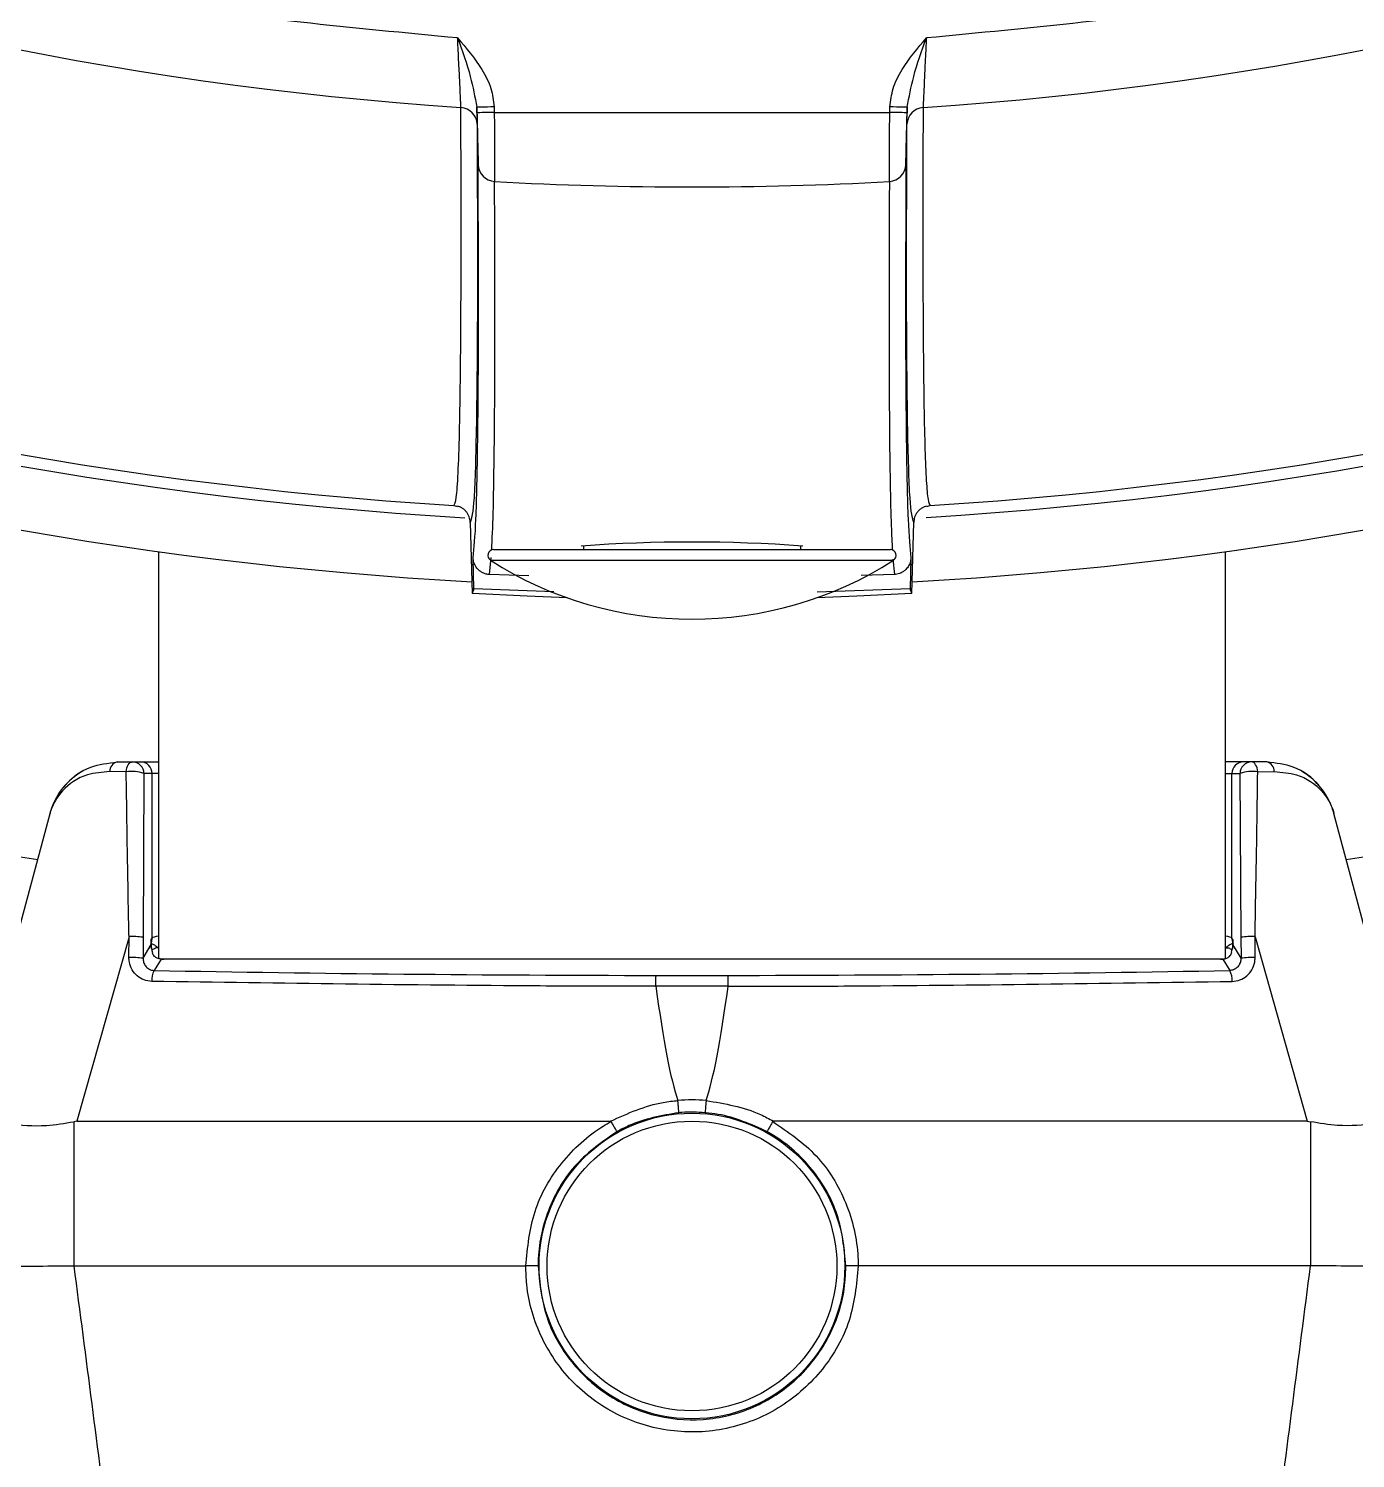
# Model space of a CAD drawing. Extents: x 7 to 135, y 1 to 99.
# Drawn here: x 128.274 to 129.419, y 41.123 to 42.357 of the extents above; entities that cross this region are included whole.
import ezdxf

# ---------------------------------------------------------------- set-up
doc = ezdxf.new("R2010")
doc.units = 0
doc.header["$MEASUREMENT"] = 0
doc.layers.add('OBJECT', color=7, linetype='CONTINUOUS')

msp = doc.modelspace()

# ---------------------------------------------------------------- linework, layer by layer
at = {"layer": 'OBJECT'}
for p, q in [((128.6611, 42.2848), (128.6609, 42.2895)), ((128.6759, 42.2899), (128.676, 42.2851)), ((129.0172, 42.2851), (129.0173, 42.2899)), ((129.0323, 42.2895), (129.0322, 42.2848)), ((128.676, 42.2851), (129.0172, 42.2851)), ((128.6413, 41.9458), (128.6442, 41.9449)), ((129.0491, 41.9449), (129.0519, 41.9458)), ((128.6553, 41.9312), (128.657, 41.8698)), ((129.0363, 41.8698), (129.0379, 41.9312)), ((128.3866, 41.5547), (128.3866, 41.906)), ((128.6755, 41.9078), (129.0178, 41.9078)), ((128.7529, 41.9108), (128.7529, 41.9078)), ((128.9404, 41.9078), (128.9404, 41.9108)), ((129.3066, 41.906), (129.3066, 41.5547)), ((128.6585, 41.8738), (128.6578, 41.9007)), ((128.672, 41.8862), (128.6734, 41.9009)), ((128.6728, 41.8985), (129.0205, 41.8985)), ((129.0199, 41.8995), (129.0212, 41.8862)), ((129.0355, 41.9007), (129.0347, 41.8738)), ((128.7058, 41.8851), (128.672, 41.8862)), ((129.0212, 41.8862), (128.9927, 41.8853)), ((128.6585, 41.8738), (128.657, 41.8698)), ((128.7273, 41.8713), (128.6585, 41.8738)), ((129.0347, 41.8738), (128.9547, 41.871)), ((129.0363, 41.8698), (129.0347, 41.8738)), ((128.3507, 41.7245), (128.3638, 41.7245)), ((128.3638, 41.7245), (128.3709, 41.7245)), ((128.3709, 41.7245), (128.3866, 41.7245)), ((129.3223, 41.7245), (129.3067, 41.7245)), ((129.3294, 41.7245), (129.3223, 41.7245)), ((129.3425, 41.7245), (129.3294, 41.7245)), ((128.3585, 41.7159), (128.3443, 41.7162)), ((128.3738, 41.7145), (128.373, 41.5732)), ((128.3809, 41.7145), (128.3738, 41.7145)), ((128.3809, 41.5725), (128.3809, 41.7145)), ((128.3866, 41.7145), (128.3809, 41.7145)), ((129.3066, 41.7145), (129.3124, 41.7145)), ((129.3124, 41.5725), (129.3124, 41.7145)), ((129.3124, 41.7145), (129.3194, 41.7145)), ((129.3194, 41.7145), (129.3202, 41.5732)), ((129.3347, 41.7159), (129.3489, 41.7162)), ((128.3609, 41.5737), (128.3159, 41.4145)), ((128.3608, 41.5556), (128.3609, 41.5737)), ((128.373, 41.5732), (128.373, 41.5551)), ((128.3801, 41.5712), (128.3809, 41.5725)), ((129.3131, 41.5712), (129.3124, 41.5725)), ((129.3202, 41.5732), (129.3203, 41.5551)), ((129.3324, 41.5556), (129.3324, 41.5737)), ((129.3324, 41.5737), (129.3773, 41.4145)), ((128.373, 41.5551), (128.3801, 41.5669)), ((128.3801, 41.5669), (128.3801, 41.5693)), ((128.3812, 41.5599), (128.381, 41.5595)), ((129.312, 41.5599), (129.3122, 41.5595)), ((129.3132, 41.5669), (129.3132, 41.5693)), ((129.3203, 41.5551), (129.3132, 41.5669)), ((128.3885, 41.5544), (128.3826, 41.5446)), ((128.3886, 41.5544), (128.3885, 41.5544)), ((129.3025, 41.5544), (128.3908, 41.5544)), ((129.3025, 41.5544), (128.3908, 41.5544)), ((128.3908, 41.5544), (128.3908, 41.5544)), ((129.3025, 41.5544), (129.3025, 41.5544)), ((129.3046, 41.5544), (129.3047, 41.5544)), ((129.3047, 41.5544), (129.3106, 41.5446)), ((128.8156, 41.5403), (128.8777, 41.5403)), ((128.8155, 41.5309), (128.8155, 41.5309)), ((128.8777, 41.5309), (128.8155, 41.5309)), ((128.8777, 41.5309), (128.8777, 41.5309)), ((128.8344, 41.4323), (128.8344, 41.4323)), ((128.8588, 41.4323), (128.8588, 41.4323)), ((128.3159, 41.4145), (128.3132, 41.414)), ((128.3132, 41.414), (128.3132, 41.2895)), ((128.3159, 41.4145), (128.7763, 41.4145)), ((129.3773, 41.4145), (128.9169, 41.4145)), ((129.3773, 41.4145), (129.3801, 41.414)), ((129.3801, 41.414), (129.3801, 41.2895)), ((128.3132, 41.2895), (128.3133, 41.2895)), ((128.3133, 41.2895), (128.7032, 41.2895)), ((128.7032, 41.2895), (128.7032, 41.2895)), ((129.3799, 41.2895), (128.99, 41.2895)), ((128.99, 41.2895), (128.99, 41.2895)), ((129.3801, 41.2895), (129.3799, 41.2895))]:
    msp.add_line(p, q, dxfattribs=at)
at = {"layer": 'OBJECT', "flags": 128}
for points in [[(128.6759, 42.2899), (128.673, 42.2898), (128.6702, 42.2897), (128.6676, 42.2896), (128.6653, 42.2896), (128.6635, 42.2895), (128.6621, 42.2895), (128.6612, 42.2895), (128.6609, 42.2895)], [(129.0323, 42.2895), (129.032, 42.2895), (129.0312, 42.2895), (129.0298, 42.2895), (129.0279, 42.2896), (129.0256, 42.2896), (129.023, 42.2897), (129.0202, 42.2898), (129.0173, 42.2899)], [(128.676, 42.2851), (128.6731, 42.2851), (128.6703, 42.285), (128.6677, 42.2849), (128.6655, 42.2849), (128.6636, 42.2848), (128.6622, 42.2848), (128.6613, 42.2848), (128.6611, 42.2848)], [(129.0322, 42.2848), (129.0319, 42.2848), (129.031, 42.2848), (129.0296, 42.2848), (129.0278, 42.2849), (129.0255, 42.2849), (129.0229, 42.285), (129.0201, 42.2851), (129.0172, 42.2851)], [(128.739, 41.8662), (128.7043, 41.8675), (128.657, 41.8698)], [(129.0363, 41.8698), (128.9889, 41.8675), (128.9542, 41.8662)], [(128.3585, 41.7159), (128.3587, 41.7177), (128.3591, 41.7193), (128.3596, 41.7208), (128.3603, 41.7221), (128.3611, 41.7231), (128.3619, 41.7239), (128.3629, 41.7243), (128.3638, 41.7245)], [(129.3347, 41.7159), (129.3345, 41.7177), (129.3341, 41.7193), (129.3336, 41.7208), (129.3329, 41.7221), (129.3322, 41.7231), (129.3313, 41.7239), (129.3304, 41.7243), (129.3294, 41.7245)], [(128.2216, 41.4145), (128.2572, 41.5472), (128.2928, 41.68)], [(129.4716, 41.4145), (129.4361, 41.5472), (129.4005, 41.68)]]:
    msp.add_lwpolyline(points, dxfattribs=at)
at = {"layer": 'OBJECT'}
for radius in [0.1319, 0.125]:
    msp.add_circle((128.8466, 41.2895), radius, dxfattribs=at)
for centre, radius, start, end in [((128.8466, 45.2895), 3.0068, 199.6027, 266.1975), ((128.8466, 45.2895), 3.0068, 273.8025, 340.2009), ((128.8466, 45.2895), 3.36, 234.2297, 266.6553), ((128.8466, 45.2895), 3.35, 234.4956, 266.4858), ((128.8466, 45.2895), 3.36, 273.4489, 305.7703), ((128.8466, 45.2895), 3.35, 273.5142, 305.5044), ((128.8466, 45.2495), 3.375, 236.7599, 266.7741), ((128.8466, 45.2495), 3.375, 273.2259, 303.2401), ((128.6463, 42.2744), 0.0149, 1.693, 86.4317), ((129.047, 42.2744), 0.0149, 93.568, 178.3067), ((128.8466, 45.2895), 3.6926, 235.2304, 261.2067), ((128.8466, 45.2895), 3.6926, 278.7933, 304.7696), ((128.6771, 42.2404), 0.0149, 181.6953, 267.0453), ((129.0162, 42.2404), 0.0149, 272.9541, 358.3052), ((128.8466, 45.2895), 3.0688, 266.8184, 273.1816), ((128.6755, 41.9028), 0.005, 90, 237.4319), ((128.8466, 40.6011), 1.3132, 85.8295, 94.1705), ((129.0178, 41.9028), 0.005, 302.5681, 90), ((128.8466, 42.1707), 0.323, 237.4319, 302.5681), ((128.3524, 41.7166), 0.00813, 102.1953, 182.4299), ((128.3638, 41.7145), 0.00999, 359.9579, 89.9614), ((128.3709, 41.7145), 0.00999, 359.9579, 89.9614), ((129.3224, 41.7145), 0.00999, 90.0394, 180.0405), ((129.3294, 41.7145), 0.00999, 90.0386, 180.0413), ((129.3408, 41.7166), 0.00813, 357.5717, 77.8044), ((128.3507, 41.6645), 0.06, 120.6343, 140.784), ((128.3635, 41.6868), 0.0296, 69.6929, 99.7811), ((129.3297, 41.6868), 0.0296, 80.2186, 110.3075), ((129.3425, 41.6645), 0.06, 41.5897, 59.3657), ((129.3425, 41.6645), 0.06, 15, 18.0174), ((128.364, 41.506), 0.0678, 82.387, 92.6807), ((128.371, 41.5725), 0.00991, 336.6503, 0.2767), ((129.3223, 41.5725), 0.00992, 179.7332, 203.344), ((129.3292, 41.506), 0.0678, 87.3193, 97.613), ((128.364, 41.4879), 0.0678, 82.3866, 92.6808), ((129.3293, 41.4879), 0.0678, 87.3189, 97.6136), ((128.3958, 41.5367), 0.0153, 149.2152, 185.9943), ((129.2974, 41.5367), 0.0153, 354.0066, 30.7839), ((128.8466, 41.2899), 0.1429, 85.1062, 94.8938)]:
    msp.add_arc(centre, radius, start, end, dxfattribs=at)
for centre, major_axis, ratio, start_param, end_param in [((128.3776, 41.5836), (-0.002, 0.016), 0.100662, 3.339482, 3.812184), ((128.3959, 41.5724), (0.015, 0), 0.145814, 2.233983, 3.089233), ((129.2974, 41.5724), (0.015, 0), 0.145814, 0.05236, 0.90761), ((129.3157, 41.5836), (0.002, 0.016), 0.100662, 2.471001, 2.943703), ((128.3676, 41.5836), (-0.008, 0.0234), 0.411517, 3.54502, 3.919031), ((128.3863, 41.5607), (-0.004, 0.0117), 0.411517, 0.876129, 1.497694), ((129.3069, 41.5607), (0.004, 0.0117), 0.411517, 4.785491, 5.407056), ((129.3256, 41.5836), (0.008, 0.0234), 0.411517, 2.364154, 2.738165), ((128.3908, 41.5561), (0.02, 0), 0.087489, 4.599764, 4.712389), ((129.3025, 41.5561), (0.02, 0), 0.087489, 4.712389, 4.825014), ((128.8466, 41.7348), (2.2237, 0), 0.08749, 4.50219, 4.698427), ((128.8466, 41.7348), (2.2237, 0), 0.08749, 4.726351, 4.922588), ((128.8466, 62.5077), (0, 21.0932), 0.014063, 3.03651, 3.100472), ((128.8466, 62.5077), (0, 21.0932), 0.014063, 3.182713, 3.246675)]:
    msp.add_ellipse(centre, major_axis=major_axis, ratio=ratio, start_param=start_param, end_param=end_param, dxfattribs=at)
for points, knots in [([(128.6444, 42.3493), (128.554, 42.3579), (128.3718, 42.3753), (128.1009, 42.434), (127.8318, 42.5176), (127.5683, 42.6288), (127.3143, 42.7664), (127.0741, 42.929), (126.851, 43.1143), (126.648, 43.3199), (126.4677, 43.5419), (126.3124, 43.7769), (126.1805, 44.0207), (126.1129, 44.1909), (126.0794, 44.2753)], [0, 0, 0, 0, 0.080292, 0.161895, 0.244722, 0.329339, 0.414466, 0.5, 0.585539, 0.670666, 0.755278, 0.83811, 0.919711, 1, 1, 1, 1]), ([(131.6083, 44.2604), (131.5745, 44.1766), (131.5063, 44.0075), (131.3739, 43.7654), (131.2182, 43.5321), (131.038, 43.3119), (130.8353, 43.108), (130.6127, 42.9242), (130.3733, 42.7631), (130.1203, 42.6266), (129.8579, 42.5164), (129.59, 42.4334), (129.3203, 42.3752), (129.1388, 42.3579), (129.0488, 42.3493)], [0, 0, 0, 0, 0.080321, 0.16194, 0.244772, 0.329378, 0.414487, 0.5, 0.585518, 0.670628, 0.755228, 0.838065, 0.919682, 1, 1, 1, 1]), ([(128.6472, 42.2893), (128.6472, 42.2909), (128.647, 42.2941), (128.6465, 42.3077), (128.6457, 42.3228), (128.645, 42.3367), (128.6446, 42.3449), (128.6444, 42.3493)], [0, 0, 0, 0, 0.243103, 0.499287, 0.717498, 0.850803, 1, 1, 1, 1]), ([(128.6444, 42.3493), (128.6485, 42.3381), (128.6557, 42.318), (128.6593, 42.2983), (128.6609, 42.2895)], [0, 0, 0, 0, 0.552242, 1, 1, 1, 1]), ([(128.6444, 42.3493), (128.6518, 42.3405), (128.6632, 42.3272), (128.6738, 42.3066), (128.6753, 42.2952), (128.6759, 42.2899)], [0, 0, 0, 0, 0.500813, 0.766654, 1, 1, 1, 1]), ([(129.0173, 42.2899), (129.018, 42.2952), (129.0194, 42.3065), (129.0301, 42.3272), (129.0414, 42.3405), (129.0488, 42.3493)], [0, 0, 0, 0, 0.233233, 0.499189, 1, 1, 1, 1]), ([(129.0323, 42.2895), (129.0339, 42.2983), (129.0375, 42.318), (129.0448, 42.3381), (129.0488, 42.3493)], [0, 0, 0, 0, 0.447758, 1, 1, 1, 1]), ([(129.0488, 42.3493), (129.0486, 42.3449), (129.0482, 42.3367), (129.0475, 42.3228), (129.0468, 42.3077), (129.0462, 42.2941), (129.0461, 42.2909), (129.046, 42.2893)], [0, 0, 0, 0, 0.149214, 0.282543, 0.50081, 0.756933, 1, 1, 1, 1]), ([(128.6413, 41.9458), (128.642, 41.9471), (128.6433, 41.9498), (128.6449, 41.9718), (128.6461, 42.007), (128.6469, 42.057), (128.6474, 42.1218), (128.6475, 42.1982), (128.6473, 42.2593), (128.6472, 42.2893)], [0, 0, 0, 0, 0.144222, 0.287378, 0.429468, 0.575454, 0.722208, 0.863723, 1, 1, 1, 1]), ([(128.6609, 42.2895), (128.661, 42.2858), (128.6612, 42.2785), (128.6612, 42.2761), (128.6612, 42.2749)], [0, 0, 0, 0, 0.498577, 1, 1, 1, 1]), ([(129.032, 42.2749), (129.032, 42.2761), (129.0321, 42.2785), (129.0322, 42.2858), (129.0323, 42.2895)], [0, 0, 0, 0, 0.498254, 1, 1, 1, 1]), ([(129.046, 42.2893), (129.0459, 42.263), (129.0457, 42.2095), (129.0458, 42.1407), (129.0461, 42.0799), (129.0467, 42.0305), (129.0476, 41.9924), (129.0487, 41.9657), (129.0502, 41.9489), (129.0514, 41.9468), (129.052, 41.9458)], [0, 0, 0, 0, 0.118989, 0.241992, 0.369009, 0.500039, 0.623805, 0.748387, 0.873785, 1, 1, 1, 1]), ([(128.6612, 42.2749), (128.6614, 42.2217), (128.6617, 42.1152), (128.6607, 42.0108), (128.6588, 41.9433), (128.6565, 41.9353), (128.6553, 41.9312)], [0, 0, 0, 0, 0.249972, 0.5, 0.749997, 1, 1, 1, 1]), ([(128.6611, 42.2848), (128.6612, 42.2793), (128.6615, 42.2684), (128.6618, 42.2542), (128.6621, 42.2436), (128.6621, 42.2411), (128.6621, 42.2399)], [0, 0, 0, 0, 0.250502, 0.500077, 0.750009, 1, 1, 1, 1]), ([(128.676, 42.2851), (128.6761, 42.2808), (128.6761, 42.2725), (128.6762, 42.2586), (128.6763, 42.2436), (128.6763, 42.2302), (128.6763, 42.227), (128.6763, 42.2254)], [0, 0, 0, 0, 0.150462, 0.284207, 0.500795, 0.757105, 1, 1, 1, 1]), ([(129.0169, 42.2254), (129.0169, 42.227), (129.0169, 42.2302), (129.017, 42.2436), (129.0171, 42.2586), (129.0171, 42.2725), (129.0172, 42.2808), (129.0172, 42.2851)], [0, 0, 0, 0, 0.242986, 0.499423, 0.715905, 0.849592, 1, 1, 1, 1]), ([(129.0311, 42.2399), (129.0311, 42.2412), (129.0312, 42.2436), (129.0314, 42.2542), (129.0318, 42.2684), (129.032, 42.2793), (129.0322, 42.2848)], [0, 0, 0, 0, 0.250427, 0.500042, 0.749984, 1, 1, 1, 1]), ([(129.0379, 41.9312), (129.0367, 41.9353), (129.0345, 41.9433), (129.0325, 42.0108), (129.0315, 42.1152), (129.0319, 42.2217), (129.032, 42.2749)], [0, 0, 0, 0, 0.25003, 0.500058, 0.750055, 1, 1, 1, 1]), ([(128.6578, 41.9007), (128.6587, 41.9095), (128.6604, 41.9271), (128.6619, 41.9973), (128.6626, 42.0968), (128.6623, 42.1922), (128.6621, 42.2399)], [0, 0, 0, 0, 0.250003, 0.5, 0.750017, 1, 1, 1, 1]), ([(129.0311, 42.2399), (129.031, 42.1922), (129.0307, 42.0968), (129.0314, 41.9973), (129.0328, 41.9271), (129.0346, 41.9095), (129.0355, 41.9007)], [0, 0, 0, 0, 0.249981, 0.5, 0.749995, 1, 1, 1, 1]), ([(128.6738, 41.9074), (128.6743, 41.9171), (128.6752, 41.937), (128.676, 41.9865), (128.6766, 42.0514), (128.6767, 42.1304), (128.6764, 42.1942), (128.6763, 42.2254)], [0, 0, 0, 0, 0.1905704, 0.3911125, 0.6018876, 0.80485, 1, 1, 1, 1]), ([(129.0169, 42.2254), (129.0168, 42.1986), (129.0166, 42.1439), (129.0166, 42.0739), (129.0169, 42.0131), (129.0175, 41.9642), (129.0184, 41.9283), (129.0191, 41.9138), (129.0194, 41.9075)], [0, 0, 0, 0, 0.166187, 0.338091, 0.515711, 0.692033, 0.864081, 1, 1, 1, 1]), ([(128.6553, 41.9312), (128.6551, 41.9329), (128.6548, 41.9354), (128.6534, 41.9384), (128.6519, 41.9405), (128.6502, 41.9423), (128.6481, 41.9437), (128.6462, 41.9448), (128.6448, 41.9451), (128.6442, 41.9451)], [0, 0, 0, 0, 0.262809, 0.392797, 0.522789, 0.652783, 0.782776, 0.91276, 1, 1, 1, 1]), ([(129.049, 41.9451), (129.0483, 41.945), (129.0469, 41.9447), (129.0448, 41.9435), (129.0428, 41.9421), (129.0411, 41.9402), (129.0397, 41.9382), (129.0383, 41.9352), (129.0381, 41.9328), (129.0379, 41.9312)], [0, 0, 0, 0, 0.104718, 0.23473, 0.364738, 0.494748, 0.624753, 0.754764, 1, 1, 1, 1]), ([(128.672, 41.8862), (128.671, 41.8863), (128.669, 41.8865), (128.6663, 41.8876), (128.6639, 41.889), (128.6613, 41.8912), (128.6595, 41.8938), (128.6581, 41.8973), (128.6579, 41.8993), (128.6578, 41.9007)], [0, 0, 0, 0, 0.152009, 0.292175, 0.422086, 0.539463, 0.752419, 0.836079, 1, 1, 1, 1]), ([(129.0355, 41.9007), (129.0353, 41.8993), (129.0351, 41.8972), (129.0338, 41.894), (129.0322, 41.8917), (129.0301, 41.8896), (129.028, 41.8881), (129.025, 41.8867), (129.0227, 41.8864), (129.0212, 41.8862)], [0, 0, 0, 0, 0.171874, 0.25672, 0.427736, 0.526489, 0.655006, 0.78344, 1, 1, 1, 1]), ([(128.2928, 41.68), (128.2928, 41.6801), (128.293, 41.6809), (128.2938, 41.6835), (128.2968, 41.692), (128.3059, 41.7063), (128.3244, 41.7212), (128.3428, 41.7235), (128.3507, 41.7245)], [0, 0, 0, 0, 0.003661, 0.034966, 0.112488, 0.381453, 0.732444, 1, 1, 1, 1]), ([(129.4005, 41.68), (129.4004, 41.6801), (129.4002, 41.6809), (129.3995, 41.6835), (129.3964, 41.692), (129.3874, 41.7063), (129.3689, 41.7212), (129.3505, 41.7235), (129.3425, 41.7245)], [0, 0, 0, 0, 0.003661, 0.034966, 0.112488, 0.381452, 0.732443, 1, 1, 1, 1]), ([(128.3443, 41.7162), (128.3377, 41.7156), (128.3206, 41.7141), (128.3027, 41.7009), (128.295, 41.6878), (128.2929, 41.6807), (128.2928, 41.6801), (128.2928, 41.68)], [0, 0, 0, 0, 0.244745, 0.626729, 0.96793, 0.996143, 1, 1, 1, 1]), ([(128.3609, 41.5737), (128.3607, 41.5804), (128.3601, 41.6137), (128.3593, 41.6612), (128.3587, 41.7017), (128.3585, 41.7159)], [0, 0, 0, 0, 0.1396844, 0.6986638, 1, 1, 1, 1]), ([(129.3324, 41.5737), (129.3325, 41.5804), (129.3331, 41.6137), (129.334, 41.6612), (129.3345, 41.7017), (129.3347, 41.7159)], [0, 0, 0, 0, 0.139684, 0.698664, 1, 1, 1, 1]), ([(129.3489, 41.7162), (129.3556, 41.7156), (129.3726, 41.7141), (129.3906, 41.7009), (129.3982, 41.6878), (129.4003, 41.6807), (129.4004, 41.6801), (129.4005, 41.68)], [0, 0, 0, 0, 0.244744, 0.626729, 0.96793, 0.996143, 1, 1, 1, 1]), ([(128.3801, 41.5693), (128.3801, 41.5696), (128.3801, 41.5702), (128.3801, 41.5708), (128.3801, 41.5711), (128.3801, 41.5712), (128.3801, 41.5712)], [0, 0, 0, 0, 0.441098, 0.822014, 0.939429, 1, 1, 1, 1]), ([(129.3132, 41.5693), (129.3132, 41.5696), (129.3132, 41.5702), (129.3132, 41.5708), (129.3131, 41.5711), (129.3131, 41.5712), (129.3131, 41.5712)], [0, 0, 0, 0, 0.441099, 0.822016, 0.939432, 1, 1, 1, 1]), ([(128.3798, 41.568), (128.3801, 41.5679), (128.3806, 41.5678), (128.3837, 41.5661), (128.3859, 41.5643), (128.3865, 41.5644), (128.3866, 41.5645)], [0, 0, 0, 0, 0.276399, 0.561777, 0.909303, 1, 1, 1, 1]), ([(128.3808, 41.5622), (128.3814, 41.5627), (128.383, 41.5639), (128.3853, 41.5646), (128.3867, 41.5643), (128.3869, 41.5643)], [0, 0, 0, 0, 0.371587, 0.9011314, 1, 1, 1, 1]), ([(128.3885, 41.5544), (128.388, 41.5545), (128.3867, 41.5546), (128.3847, 41.5553), (128.3824, 41.557), (128.3815, 41.5586), (128.381, 41.5595)], [0, 0, 0, 0, 0.1164609, 0.2694615, 0.5427188, 1, 1, 1, 1]), ([(129.3047, 41.5544), (129.3053, 41.5545), (129.3065, 41.5546), (129.3086, 41.5553), (129.3108, 41.557), (129.3117, 41.5586), (129.3122, 41.5595)], [0, 0, 0, 0, 0.11646, 0.26946, 0.542721, 1, 1, 1, 1]), ([(129.3134, 41.568), (129.3132, 41.5679), (129.3127, 41.5678), (129.3096, 41.5661), (129.3074, 41.5643), (129.3067, 41.5644), (129.3066, 41.5645)], [0, 0, 0, 0, 0.276398, 0.561778, 0.909303, 1, 1, 1, 1]), ([(129.307, 41.5642), (129.3076, 41.5642), (129.3093, 41.5642), (129.3112, 41.5634), (129.3122, 41.5625), (129.3125, 41.5622)], [0, 0, 0, 0, 0.299008, 0.821644, 1, 1, 1, 1]), ([(128.3806, 41.5351), (128.3783, 41.5354), (128.3737, 41.5359), (128.3677, 41.5396), (128.3633, 41.545), (128.3611, 41.5507), (128.3609, 41.5543), (128.3608, 41.5556)], [0, 0, 0, 0, 0.219063, 0.438017, 0.659215, 0.880002, 1, 1, 1, 1]), ([(128.373, 41.5551), (128.3731, 41.5539), (128.3733, 41.5515), (128.375, 41.5483), (128.3777, 41.5459), (128.3804, 41.5447), (128.3821, 41.5446), (128.3826, 41.5446)], [0, 0, 0, 0, 0.2190116, 0.4374998, 0.6691567, 0.9071814, 1, 1, 1, 1]), ([(128.3908, 41.5544), (128.3906, 41.5544), (128.3899, 41.5544), (128.3892, 41.5544), (128.3886, 41.5544)], [0, 0, 0, 0, 0.250016, 1, 1, 1, 1]), ([(129.3046, 41.5544), (129.3044, 41.5544), (129.3037, 41.5544), (129.303, 41.5544), (129.3025, 41.5544)], [0, 0, 0, 0, 0.250032, 1, 1, 1, 1]), ([(129.3203, 41.5551), (129.3202, 41.5539), (129.3199, 41.5515), (129.3182, 41.5483), (129.3156, 41.5459), (129.3128, 41.5447), (129.3111, 41.5446), (129.3106, 41.5446)], [0, 0, 0, 0, 0.219014, 0.437499, 0.669163, 0.907181, 1, 1, 1, 1]), ([(129.3127, 41.5351), (129.315, 41.5354), (129.3195, 41.5359), (129.3255, 41.5396), (129.33, 41.545), (129.3322, 41.5507), (129.3324, 41.5543), (129.3324, 41.5556)], [0, 0, 0, 0, 0.219062, 0.43802, 0.659218, 0.880001, 1, 1, 1, 1]), ([(128.8155, 41.5309), (128.8088, 41.5309), (128.7755, 41.5309), (128.6295, 41.5314), (128.4918, 41.5335), (128.3806, 41.5351)], [0, 0, 0, 0, 0.045653, 0.228293, 1, 1, 1, 1]), ([(128.8155, 41.5309), (128.8155, 41.532), (128.8155, 41.5342), (128.8155, 41.5371), (128.8155, 41.5392), (128.8156, 41.5401), (128.8156, 41.5403), (128.8156, 41.5403)], [0, 0, 0, 0, 0.2359204, 0.4718303, 0.7077444, 0.9253979, 1, 1, 1, 1]), ([(128.8777, 41.5309), (128.8777, 41.532), (128.8777, 41.5342), (128.8777, 41.5371), (128.8777, 41.5392), (128.8777, 41.5401), (128.8777, 41.5403), (128.8777, 41.5403)], [0, 0, 0, 0, 0.23592, 0.47183, 0.707744, 0.925398, 1, 1, 1, 1]), ([(128.8777, 41.5309), (128.8844, 41.5309), (128.9177, 41.5309), (129.0638, 41.5314), (129.2014, 41.5335), (129.3127, 41.5351)], [0, 0, 0, 0, 0.045653, 0.228293, 1, 1, 1, 1]), ([(128.7763, 41.4145), (128.7912, 41.4212), (128.8099, 41.4297), (128.8302, 41.4319), (128.8344, 41.4323)], [0, 0, 0, 0, 0.791838, 1, 1, 1, 1]), ([(128.8353, 41.4218), (128.8353, 41.4219), (128.8353, 41.4219), (128.8353, 41.4224), (128.8352, 41.4235), (128.835, 41.4259), (128.8347, 41.4289), (128.8345, 41.4312), (128.8344, 41.4323)], [0, 0, 0, 0, 0.101772, 0.160239, 0.370183, 0.580117, 0.790058, 1, 1, 1, 1]), ([(128.8588, 41.4323), (128.8587, 41.4312), (128.8585, 41.4289), (128.8583, 41.4259), (128.8581, 41.4235), (128.858, 41.4224), (128.8579, 41.4219), (128.8579, 41.4219), (128.8579, 41.4218)], [0, 0, 0, 0, 0.209941, 0.419882, 0.629817, 0.839761, 0.898228, 1, 1, 1, 1]), ([(128.8588, 41.4323), (128.8749, 41.4296), (128.8952, 41.4261), (128.9132, 41.4165), (128.9169, 41.4145)], [0, 0, 0, 0, 0.791809, 1, 1, 1, 1]), ([(128.2216, 41.4145), (128.2218, 41.4146), (128.2227, 41.4148), (128.2326, 41.4139), (128.2564, 41.4124), (128.2851, 41.4093), (128.3053, 41.4127), (128.3132, 41.414)], [0, 0, 0, 0, 0.09751, 0.351329, 0.599304, 0.843153, 1, 1, 1, 1]), ([(128.7032, 41.2895), (128.7048, 41.3055), (128.7079, 41.3375), (128.7325, 41.38), (128.7585, 41.4037), (128.7746, 41.413), (128.7769, 41.4143)], [0, 0, 0, 0, 0.315568, 0.631102, 0.947588, 1, 1, 1, 1]), ([(128.7769, 41.4143), (128.7769, 41.4143), (128.7768, 41.4144), (128.7767, 41.4145), (128.7765, 41.4145), (128.7764, 41.4145), (128.7763, 41.4145)], [0, 0, 0, 0, 0.159894, 0.36379, 0.750519, 1, 1, 1, 1]), ([(128.782, 41.4055), (128.7819, 41.4055), (128.7819, 41.4055), (128.7817, 41.4058), (128.7812, 41.4067), (128.78, 41.4087), (128.7785, 41.4114), (128.7774, 41.4133), (128.7769, 41.4143)], [0, 0, 0, 0, 0.0485669, 0.1401811, 0.3551607, 0.5701003, 0.7850449, 1, 1, 1, 1]), ([(128.8353, 41.4218), (128.8205, 41.4193), (128.8019, 41.416), (128.7853, 41.4073), (128.782, 41.4055)], [0, 0, 0, 0, 0.796378, 1, 1, 1, 1]), ([(128.8579, 41.4218), (128.8512, 41.4222), (128.8437, 41.4225), (128.8362, 41.4219), (128.8353, 41.4218)], [0, 0, 0, 0, 0.886115, 1, 1, 1, 1]), ([(128.9113, 41.4055), (128.8976, 41.4117), (128.8803, 41.4194), (128.8617, 41.4214), (128.8579, 41.4218)], [0, 0, 0, 0, 0.79638, 1, 1, 1, 1]), ([(128.9163, 41.4143), (128.9158, 41.4133), (128.9147, 41.4114), (128.9132, 41.4087), (128.912, 41.4067), (128.9115, 41.4058), (128.9113, 41.4055), (128.9113, 41.4055), (128.9113, 41.4055)], [0, 0, 0, 0, 0.214953, 0.429904, 0.644842, 0.85982, 0.951433, 1, 1, 1, 1]), ([(128.9169, 41.4145), (128.9169, 41.4145), (128.9167, 41.4145), (128.9165, 41.4145), (128.9164, 41.4144), (128.9164, 41.4143), (128.9163, 41.4143)], [0, 0, 0, 0, 0.344984, 0.691951, 0.85964, 1, 1, 1, 1]), ([(128.9163, 41.4143), (128.9296, 41.4052), (128.9561, 41.3869), (128.9816, 41.3448), (128.9896, 41.3106), (128.99, 41.292), (128.99, 41.2895)], [0, 0, 0, 0, 0.315106, 0.632943, 0.949791, 1, 1, 1, 1]), ([(129.4716, 41.4145), (129.4714, 41.4146), (129.4706, 41.4148), (129.4606, 41.4139), (129.4369, 41.4124), (129.4081, 41.4093), (129.388, 41.4127), (129.3801, 41.414)], [0, 0, 0, 0, 0.09751, 0.351329, 0.599305, 0.843154, 1, 1, 1, 1]), ([(128.782, 41.4055), (128.7696, 41.3969), (128.745, 41.3798), (128.7215, 41.3405), (128.7142, 41.3088), (128.7139, 41.2919), (128.7139, 41.2897)], [0, 0, 0, 0, 0.318291, 0.636578, 0.954853, 1, 1, 1, 1]), ([(128.9794, 41.2897), (128.9779, 41.3047), (128.9749, 41.3345), (128.952, 41.3741), (128.9279, 41.3959), (128.9131, 41.4044), (128.9113, 41.4055)], [0, 0, 0, 0, 0.3178116, 0.6356055, 0.9537927, 1, 1, 1, 1]), ([(128.2216, 41.2895), (128.223, 41.2892), (128.2257, 41.2887), (128.2465, 41.2888), (128.2762, 41.2896), (128.3011, 41.2895), (128.3132, 41.2895)], [0, 0, 0, 0, 0.253585, 0.507165, 0.760847, 1, 1, 1, 1]), ([(128.3133, 41.2895), (128.3236, 41.2102), (128.3412, 41.0738), (128.3588, 40.9373), (128.3662, 40.8803)], [0, 0, 0, 0, 0.58145, 1, 1, 1, 1]), ([(128.7139, 41.2897), (128.7139, 41.2897), (128.7138, 41.2897), (128.7135, 41.2897), (128.7121, 41.2896), (128.7097, 41.2895), (128.7066, 41.2895), (128.7044, 41.2895), (128.7032, 41.2895)], [0, 0, 0, 0, 0.032902, 0.166155, 0.374678, 0.583144, 0.79157, 1, 1, 1, 1]), ([(128.99, 41.2895), (128.9885, 41.2735), (128.9854, 41.2415), (128.961, 41.1989), (128.925, 41.1662), (128.8798, 41.1473), (128.8308, 41.1444), (128.7834, 41.1578), (128.7432, 41.1862), (128.7149, 41.2262), (128.7041, 41.2629), (128.7034, 41.2842), (128.7032, 41.2895)], [0, 0, 0, 0, 0.106547, 0.213092, 0.319763, 0.426916, 0.534499, 0.642267, 0.74996, 0.857311, 0.964156, 1, 1, 1, 1]), ([(128.7139, 41.2897), (128.7153, 41.2748), (128.7182, 41.245), (128.741, 41.2052), (128.7746, 41.175), (128.8167, 41.1576), (128.862, 41.1551), (128.9056, 41.1678), (128.9426, 41.1942), (128.9686, 41.2313), (128.9786, 41.2652), (128.9792, 41.2849), (128.9794, 41.2897)], [0, 0, 0, 0, 0.1072612, 0.2145275, 0.3216991, 0.4289109, 0.5361291, 0.6433133, 0.7505167, 0.8577413, 0.9649188, 1, 1, 1, 1]), ([(128.99, 41.2895), (128.9889, 41.2895), (128.9866, 41.2895), (128.9835, 41.2895), (128.9811, 41.2896), (128.9798, 41.2897), (128.9794, 41.2897), (128.9794, 41.2897), (128.9794, 41.2897)], [0, 0, 0, 0, 0.208445, 0.416869, 0.625319, 0.833847, 0.967099, 1, 1, 1, 1]), ([(129.3799, 41.2895), (129.3697, 41.2102), (129.3521, 41.0738), (129.3344, 40.9373), (129.3271, 40.8803)], [0, 0, 0, 0, 0.58145, 1, 1, 1, 1]), ([(129.4716, 41.2895), (129.4703, 41.2892), (129.4675, 41.2887), (129.4467, 41.2888), (129.417, 41.2896), (129.3921, 41.2895), (129.3801, 41.2895)], [0, 0, 0, 0, 0.253586, 0.507166, 0.760848, 1, 1, 1, 1])]:
    msp.add_open_spline(points, degree=3, knots=knots, dxfattribs=at)

doc.saveas('drawing.dxf')
